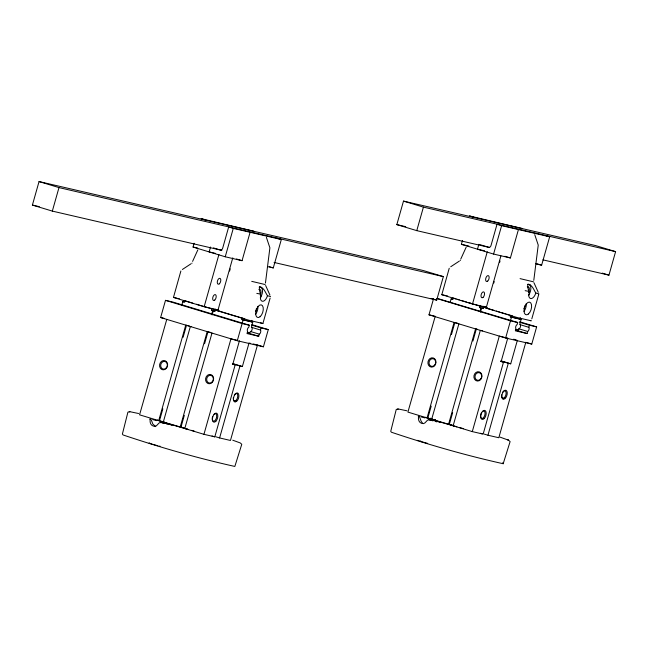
<?xml version="1.0" encoding="UTF-8"?>
<svg xmlns="http://www.w3.org/2000/svg" width="648" height="648" viewBox="0 0 648 648"><rect width="100%" height="100%" fill="white"/><g stroke="black" fill="none" stroke-linecap="round" stroke-linejoin="round"><path stroke-width="0.97" d="M259.872 286.975L259.451 287.323C258.576 291.244 261.978 294.743 260.431 298.785A6.577 3.451 -73.2 0 0 263.696 301.069A6.577 3.451 -73.2 0 0 267.446 295.691C265.461 292.718 263.606 286.594 259.168 287.105L260.512 286.959L261.654 287.728A6.577 3.451 -73.2 0 1 260.269 297.788M528.217 284.253L527.804 284.602C526.921 288.53 530.323 292.029 528.776 296.063A6.577 3.451 -73.2 0 0 532.04 298.347A6.577 3.451 -73.2 0 0 535.791 292.977C533.814 289.996 531.951 283.873 527.513 284.391L528.857 284.237L529.999 285.015A6.577 3.451 -73.2 0 1 528.622 295.075M138.607 413.513L130.337 411.788L127.923 412.112L122.391 434.055L123.071 434.954C159.756 447.266 197.065 458.039 234.843 466.439L241.777 444.285L240.254 442.94L232.737 440.195M406.952 410.8L398.69 409.066L396.268 409.39L390.736 431.333L391.416 432.232C428.101 444.544 465.41 455.317 503.188 463.725L510.122 441.572L508.405 440.13L499.981 437.108M265.445 283.079L269.892 247.803L266.385 237.346M533.79 280.357L538.237 245.082L534.738 234.633M221.843 250.363L52.326 211.102L32.4 205.068L39.05 181.562L423.419 270.572L443.345 276.607L436.695 300.121L274.08 262.456M52.326 211.102L58.984 187.596L443.345 276.607M160.639 317.528L165.499 300.348L172.708 302.017L249.35 325.231L248.767 327.313A2.349 1.231 -73.2 0 0 247.455 329.216A2.349 1.231 -73.2 0 0 247.593 331.46L247.001 333.55L258.722 336.263L259.313 334.174A2.349 1.231 -73.2 0 0 260.618 332.27A2.349 1.231 -73.2 0 0 260.488 330.026L261.079 327.945L268.28 329.613L263.42 346.793L237.29 340.735L160.639 317.528L164.122 318.338M218.57 310.068L204.152 306.731L173.462 297.416L180.889 270.969M267.681 266.611L273.286 267.916L281.321 239.525L250.088 232.292L242.052 260.682L225.237 256.786L193.047 247.042L194.117 243.251M181.651 305.613L182.777 301.652L184.696 302.098M166.771 319.391L139.563 414.825L158.72 420.625L185.741 325.142L189.321 325.985M158.72 420.625L159.465 420.803L162.842 408.864M183.109 337.252L186.486 325.32M210.527 247.026L209.142 251.91L215.371 253.352M183.765 427.964L163.32 422.018L190.342 326.535L191.087 326.714M204.152 306.731L218.935 254.478M225.237 256.786L233.272 228.396L250.088 232.292M211.548 314.669L212.666 310.708L211.442 310.335L211.847 308.885L218.255 310.376M180.185 427.121L207.198 331.646L210.786 332.489M212.131 314.847L213.249 310.886L215.168 311.332M180.93 427.299L184.307 415.36M204.574 343.748L207.951 331.817M217.291 310.368L214.885 309.809L214.472 311.251L213.249 310.886M270.127 298.088L262.902 323.53L249.018 320.29L217.777 310.854L232.77 257.872M232.381 364.014L235.167 364.865L214.804 436.833L203.942 434.322L184.785 428.514L211.993 333.08M229.603 271.067L230.226 268.855M203.942 434.322L230.963 338.839L236.941 340.224M247.649 332.537L249.504 332.967L251.408 330.917A1.879 0.988 -73.2 0 0 252.129 328.358L251.626 326.122L252.752 322.161L241.915 319.561L242.328 318.119L244.725 318.67M237.29 340.735L243.138 319.934M239.42 340.799L232.77 364.306L235.167 364.865M248.297 333.177L248.549 332.303L249.504 332.967M241.915 319.561L251.521 321.789L251.934 320.339M215.889 436.817L219.607 437.943L239.971 365.974L242.376 366.533L249.026 343.019L250.679 343.408M257.483 344.979L230.461 440.462L219.607 437.943M489.694 247.528L416.769 230.639L396.835 224.605L403.493 201.099L595.674 245.6L615.6 251.635L608.95 275.149L542.919 259.856M416.769 230.639L423.419 207.133L615.6 251.635M519.599 321.74L536.633 326.892L531.773 344.072L505.634 338.021L428.984 314.815L433.577 298.59M486.915 307.346L472.497 304.009L441.806 294.702L449.234 268.256M536.026 263.898L541.631 265.194L549.666 236.804L518.432 229.57L510.397 257.961L493.582 254.065L461.392 244.32L462.461 240.538M450.222 302.106L451.121 298.939L453.041 299.384M435.116 316.67L407.908 412.104L427.064 417.911L454.086 322.429L457.666 323.271M427.064 417.911L427.818 418.082L431.195 406.142M451.454 334.538L454.831 322.599M478.872 244.312L477.487 249.196L484.607 250.841M452.11 425.25L431.665 419.297L458.881 323.862M472.497 304.009L487.288 251.764M493.582 254.065L501.617 225.674L518.432 229.57M480.119 311.153L481.01 307.986L479.787 307.614L480.192 306.172L486.599 307.654M448.529 424.408L475.551 328.925L477.495 329.33M480.476 312.125L481.594 308.165L482.825 308.537L483.23 307.087L485.635 307.646M449.275 424.578L452.652 412.646M472.919 341.034L476.296 329.095M530.429 320.525L531.247 320.817L517.363 317.577L486.122 308.132L500.904 255.887M500.726 361.301L503.512 362.143L483.149 434.111L472.287 431.6L453.13 425.801L480.338 330.359M493.784 283.063L494.205 281.596M499.616 262.456L500.029 260.99M472.287 431.6L499.308 336.118L503.634 337.122M515.994 329.824L517.849 330.253L519.753 328.196A1.879 0.988 -73.2 0 0 520.474 325.636L519.98 323.401L521.097 319.44L510.26 316.848L510.673 315.398L512.268 315.77M505.634 338.021L511.491 317.212M437.449 298.469L517.703 322.51L517.112 324.599A2.349 1.231 -73.2 0 0 515.8 326.503A2.349 1.231 -73.2 0 0 515.938 328.739L515.346 330.828L527.067 333.542L527.658 331.452A2.349 1.231 -73.2 0 0 528.971 329.549A2.349 1.231 -73.2 0 0 528.833 327.313L529.424 325.223L536.633 326.892M516.65 330.464L516.893 329.589L517.849 330.253M510.26 316.848L519.874 319.067L520.279 317.625M484.234 434.103L487.952 435.229L508.315 363.253L510.721 363.812L517.371 340.305M531.806 318.856L538.747 294.394M525.828 342.257L498.814 437.74L487.952 435.229M456.338 426.587L455.439 426.384M192.594 261.395L197.859 249.845M466.204 247.123L460.712 259.184M265.129 284.529L251.732 281.354M533.474 281.815L520.077 278.632M270.54 296.565L267.446 295.691M538.885 293.852L535.791 292.977M160.655 422.763L160.68 422.731A1.029 0.51 -76.7 0 1 160.842 422.561M429 420.05L429.025 420.009A1.029 0.51 -76.7 0 1 429.187 419.839M235.2 400.934L234.681 401.493L236.601 400.618M503.545 398.22L503.026 398.779L504.946 397.904M182.38 269.479L190.998 263.809M459.351 261.087L450.725 266.757M172.036 425.291L171.234 425.21M440.381 422.569L439.579 422.496M159.465 420.803L164.122 421.986M427.818 418.082L432.475 419.272M428.66 419.612C426.036 420.301 425.282 424.926 421.556 423.338C418.713 422.358 418.122 419.224 418.527 416.607M160.315 422.326C157.691 423.014 156.929 427.64 153.212 426.06C150.368 425.08 149.777 421.937 150.174 419.321M525.163 290.669L529.068 291.414M256.819 293.39L260.723 294.135M397.564 408.953L398.261 409.018M129.219 411.666L129.916 411.731M418.276 416.3L418.762 416.364M149.931 419.021L150.417 419.086M418.187 440.527L417.401 440.373L418.381 440.786M149.842 443.248L149.048 443.086L151.616 443.993M159.343 446.124L160.048 446.18M441.782 294.67L445.443 295.504M173.437 297.383L177.098 298.226M165.629 422.601L166.536 422.804M187.094 429.098L187.993 429.308M396.835 224.605L405.705 226.662M461.392 244.32L468.869 246.054M446.577 295.772L447.711 296.031M486.122 308.132L488.527 308.691M479.787 307.614L483.513 308.61M32.4 205.068L39.301 206.663M193.047 247.042L197.713 248.119M517.703 322.51L510.494 320.841L436.687 298.493M428.984 314.815L435.083 316.224M504.46 337.308L507.765 338.078L501.115 361.584L503.512 362.143M178.232 298.485L179.366 298.752M217.777 310.854L220.174 311.413M211.442 310.335L214.585 311.153M249.35 325.231L242.15 323.563L165.499 300.348M253.157 343.975L256.462 344.744M431.665 419.297L434.881 420.09L434.014 419.734M453.13 425.801L453.875 425.971M163.32 422.018L164.066 422.188M150.101 419.183L150.563 419.288M184.785 428.514L185.531 428.693M427.688 443.402L419.961 441.272M421.103 416.899L425.023 417.92M152.758 419.612L156.678 420.633M435.002 421.37L436.882 421.856M166.657 424.092L168.537 424.57M480.897 330.488L482.452 330.901M419.669 440.891L420.973 441.248M157.869 445.751L154.451 444.82M429.632 419.191L434.168 420.512M161.279 421.913L165.823 423.225M152.321 444.204L153.73 444.617M522.069 228.444L469.427 215.93L474.028 217.323M545.065 235.41L549.666 236.804M501.617 225.674L497.016 224.281L490.982 245.624A2.26 1.92 -77 0 1 488.527 247.236L479.836 244.604M403.493 201.099L423.419 207.133M602.308 273.132L608.95 275.149M535.953 263.477L541.631 265.194M504.833 256.276L510.397 257.961M253.724 231.166L201.083 218.643L205.675 220.036M276.72 238.132L281.321 239.525M233.272 228.396L228.671 227.003L222.637 248.338A2.26 1.92 -77 0 1 220.182 249.95L213.419 247.909M483.465 306.301L485.19 306.828M483.4 306.455L487.061 307.565M456.119 298.882L452.758 297.861L452.345 299.311L451.121 298.939M469.217 302.843L480.192 306.172M483.23 307.087L494.205 310.416M506.469 314.126L510.673 315.398M457.415 299.287L459.278 299.854M461.141 300.421L466.722 302.106M468.585 302.673L470.448 303.232M496.222 311.04L499.948 312.166M501.803 312.733L505.529 313.859M519.874 319.067L521.097 319.44M519.842 322.323L529.424 325.223M519.769 324.567L528.833 327.313M431.001 298.396L436.695 300.121M39.05 181.562L58.984 187.596M518.594 328.714L527.658 331.452M516.002 330.188L527.067 333.542M526.516 342.484L531.773 344.072M513.694 339.188L516.456 340.022M269.495 266.765L273.286 267.916M236.48 258.989L242.052 260.682M501.236 360.936L510.721 363.812M500.88 361.001L508.315 363.253M260.383 322.728L262.902 323.53M215.055 309.177L217.801 310.003M188.609 301.855L184.413 300.583L184 302.025L182.777 301.652M189.07 302.009L192.796 303.134M196.514 304.26L200.24 305.386M200.872 305.564L211.847 308.885M214.885 309.809L237.184 316.572M238.124 316.848L242.328 318.119M251.521 321.789L252.752 322.161M252.202 324.737L268.28 329.613M251.497 325.045L261.079 327.945M251.424 327.289L260.488 330.026M250.25 331.428L259.313 334.174M247.649 332.91L258.722 336.263M257.288 344.939L263.42 346.793M430.531 418.227L431.981 418.665M480.354 433.269L482.217 433.836M232.891 363.658L242.376 366.533M232.535 363.722L239.971 365.974M212.009 435.991L214.804 436.833M437.918 421.662L439.206 422.091M169.573 424.383L170.861 424.813M508.024 439.976L508.405 440.13L507.943 439.935M155.755 426.651L152.831 424.043L151.284 419.88A1.029 1.029 0 0 0 151.114 419.629M529.651 284.585L529.999 285.015M261.306 287.307L261.654 287.728M422.455 422.974L421.176 421.33L419.637 417.166A1.029 1.029 0 0 0 419.467 416.907M502.508 462.826L503.188 463.725M533.96 282.739L538.269 292.329M265.615 285.46L269.924 295.043M463.571 428.66A29.614 0.875 15.8 0 1 459.732 427.615M456.905 426.83A29.614 0.875 15.8 0 1 425.582 417.28M452.669 425.339A19.74 0.583 15.8 0 1 449.51 424.432M435.091 419.928A19.74 0.583 15.8 0 1 434.403 419.604M434.549 419.523A19.74 0.583 15.8 0 1 435.513 419.669M502.67 392.283A3.888 2.033 -73.2 0 1 506.031 392.315A3.888 2.033 -73.2 0 1 503.812 398.091A3.888 2.033 -73.2 0 1 501.722 394.745M503.974 399.241A4.698 2.462 -73.2 0 1 502.33 393.555A4.698 2.462 -73.2 0 1 506.898 391.246A4.698 2.462 -73.2 0 1 504.752 398.852M482.331 411.561A3.888 2.033 -73.2 0 1 485.004 414.088A3.888 2.033 -73.2 0 1 481.513 418.381A3.888 2.033 -73.2 0 1 481.61 412.452M460.25 260.512A1.79 0.437 37.1 0 1 460.42 260.447M526.225 303.653A6.577 3.451 -73.2 0 1 523.997 311.372M524.726 305.897A3.945 2.066 -73.2 0 1 523.916 308.723M527.294 286.878A3.945 2.066 -73.2 0 1 529.246 288.19A3.945 2.066 -73.2 0 1 528.557 292.386M257.872 306.366A6.577 3.451 -73.2 0 1 255.652 314.086M256.381 308.618A3.945 2.066 -73.2 0 1 255.571 311.437M258.949 289.599A3.945 2.066 -73.2 0 1 260.901 290.903A3.945 2.066 -73.2 0 1 260.204 295.107M191.897 263.234A1.79 0.437 37.1 0 1 192.067 263.161M184.324 428.053A19.74 0.583 15.8 0 1 180.387 426.927M234.325 394.997A3.888 2.033 -73.2 0 1 237.686 395.037A3.888 2.033 -73.2 0 1 235.459 400.812A3.888 2.033 -73.2 0 1 233.377 397.459M235.629 401.963A4.698 2.462 -73.2 0 1 233.985 396.276A4.698 2.462 -73.2 0 1 238.553 393.968A4.698 2.462 -73.2 0 1 236.407 401.574M213.986 414.275A3.888 2.033 -73.2 0 1 216.691 416.38A3.888 2.033 -73.2 0 1 213.629 421.2A3.888 2.033 -73.2 0 1 212.682 416.332M194.27 431.123A29.614 0.875 15.8 0 1 191.387 430.337M187.596 429.284A29.614 0.875 15.8 0 1 157.237 419.993M429.527 419.783L429.065 419.677L429.519 419.783M161.174 422.496L160.72 422.399L161.182 422.504M418.908 416.567L418.462 416.405L418.908 416.567M433.026 420.755L430.037 419.928L433.026 420.755M164.681 423.468L161.692 422.642L164.681 423.468M434.573 365.245A3.888 3.305 -77 0 0 433.415 358.806A3.888 3.305 -77 0 0 429.089 363.585A3.888 3.305 -77 0 0 434.573 365.245M434.622 365.715A4.698 4.001 -77 0 0 433.22 357.931A4.698 4.001 -77 0 0 427.988 363.706A4.698 4.001 -77 0 0 434.622 365.715M484.194 418.576A4.698 2.462 -73.2 0 0 485.368 410.735A4.698 2.462 -73.2 0 0 480.824 415.441A4.698 2.462 -73.2 0 0 484.194 418.576M480.614 379.639A4.698 4.001 -77 0 0 479.212 371.855A4.698 4.001 -77 0 0 473.971 377.63A4.698 4.001 -77 0 0 480.614 379.639M480.565 379.169A3.888 3.305 -77 0 0 479.407 372.73A3.888 3.305 -77 0 0 475.073 377.509A3.888 3.305 -77 0 0 480.565 379.169M487.652 281.119A3.046 1.596 -73.2 0 0 488.762 275.999A3.046 1.596 -73.2 0 0 485.741 278.543A3.046 1.596 -73.2 0 0 487.652 281.119M483.044 297.392A3.046 1.596 -73.2 0 0 484.153 292.28A3.046 1.596 -73.2 0 0 481.132 294.816A3.046 1.596 -73.2 0 0 483.044 297.392M528.404 314.005A6.577 3.451 -73.2 0 0 530.793 302.956A6.577 3.451 -73.2 0 0 524.273 308.44A6.577 3.451 -73.2 0 0 528.404 314.005M260.059 316.726A6.577 3.451 -73.2 0 0 262.448 305.678A6.577 3.451 -73.2 0 0 255.928 311.161A6.577 3.451 -73.2 0 0 260.059 316.726M219.308 283.84A3.046 1.596 -73.2 0 0 220.409 278.721A3.046 1.596 -73.2 0 0 217.388 281.264A3.046 1.596 -73.2 0 0 219.308 283.84M214.699 300.113A3.046 1.596 -73.2 0 0 215.808 294.994A3.046 1.596 -73.2 0 0 212.787 297.537A3.046 1.596 -73.2 0 0 214.699 300.113M166.228 367.967A3.888 3.305 -77 0 0 165.07 361.527A3.888 3.305 -77 0 0 160.736 366.298A3.888 3.305 -77 0 0 166.228 367.967M166.277 368.429A4.698 4.001 -77 0 0 164.876 360.644A4.698 4.001 -77 0 0 159.635 366.42A4.698 4.001 -77 0 0 166.277 368.429M215.849 421.289A4.698 2.462 -73.2 0 0 217.015 413.456A4.698 2.462 -73.2 0 0 212.479 418.163A4.698 2.462 -73.2 0 0 215.849 421.289M212.269 382.361A4.698 4.001 -77 0 0 210.867 374.568A4.698 4.001 -77 0 0 205.627 380.344A4.698 4.001 -77 0 0 212.269 382.361M212.22 381.891A3.888 3.305 -77 0 0 211.062 375.451A3.888 3.305 -77 0 0 206.728 380.222A3.888 3.305 -77 0 0 212.22 381.891"/></g></svg>
